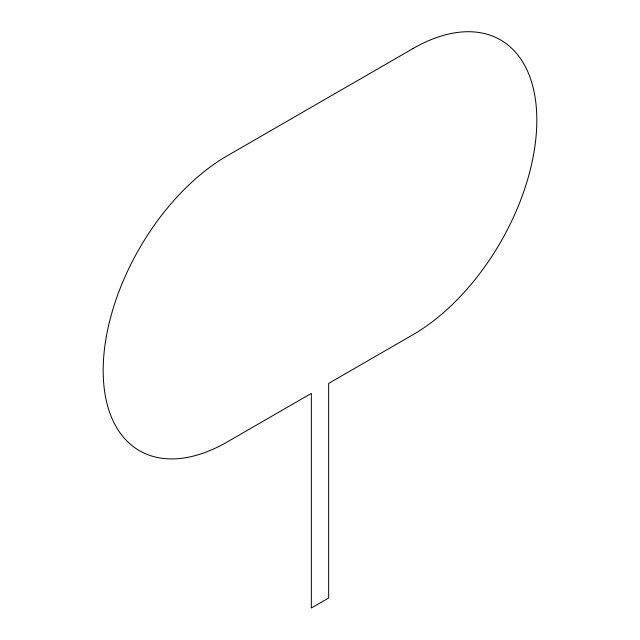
<?xml version="1.0" encoding="UTF-8"?>
<svg xmlns="http://www.w3.org/2000/svg" width="640" height="640" viewBox="0 0 640 640"><rect width="100%" height="100%" fill="white"/><g stroke="black" fill="none" stroke-linecap="round" stroke-linejoin="round"><path stroke-width="0.96" d="M412.928 48.6L227.072 155.896A175.224 101.168 -60 0 0 103.176 370.504A175.224 101.168 -60 0 0 227.072 442.04L311.328 393.392L311.328 608L328.672 597.984L328.672 383.384L412.928 334.736A175.224 101.168 -60 0 0 536.824 120.136A175.224 101.168 -60 0 0 412.928 48.6"/></g></svg>
